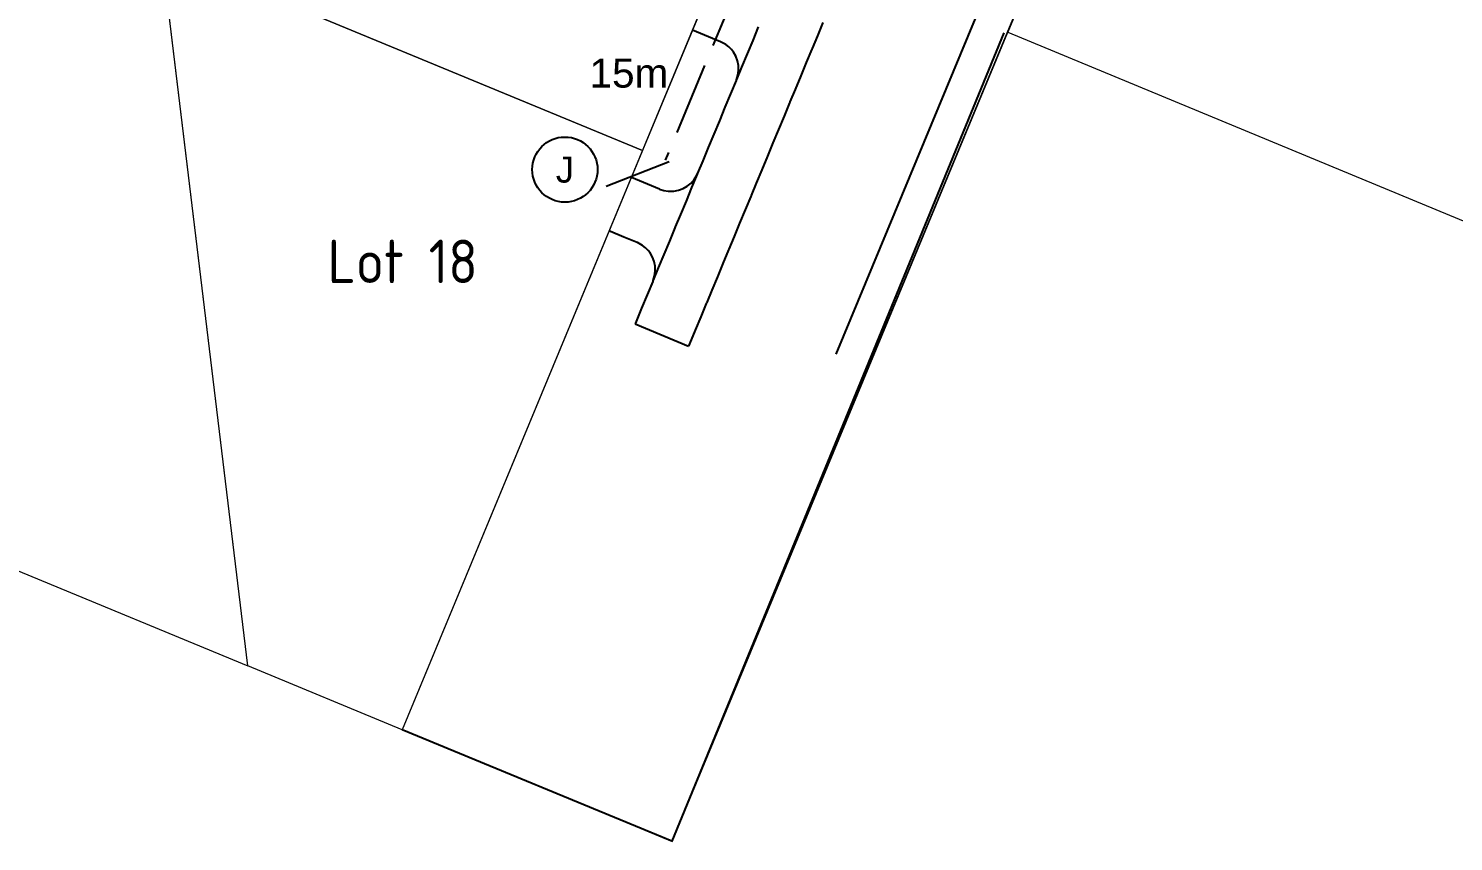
# Model space of a CAD drawing. Header units: metres. Extents: x 280551 to 281020, y 6140654 to 6141128.
# Drawn here: x 280682.4 to 280780.7, y 6140654.4 to 6140710.5 of the extents above; entities that cross this region are included whole.
import ezdxf
from ezdxf.enums import TextEntityAlignment as Align

# ---------------------------------------------------------------- set-up
doc = ezdxf.new("R2010")
doc.units = ezdxf.units.M
doc.linetypes.add('IE Trench LV', pattern=[6.5, 5, -1.5])
doc.layers.get('0').update_dxf_attribs({"color": 6})
doc.layers.add('_User Dimensions', color=7, linetype='Continuous', plot=False)
for name, color, linetype in [('_User Miscellaneous1', 251, 'Continuous'), ('Notes_SP_MISC', 7, 'Continuous'), ('Notes_SP_NEW', 2, 'Continuous'), ('Trench_SP_NEW', 2, 'Continuous')]:
    doc.layers.add(name, color=color, linetype=linetype)
for name, color, linetype, lineweight in [('Cadastre Buildings_SP_EXT', 9, 'Continuous', 5), ('Cadastre Developer_SP_NEW', 2, 'Continuous', 5), ('Cadastre Land Parcels_SP_EXT', 9, 'Continuous', 5), ('Cadastre Roads_SP_EXT', 9, 'Continuous', 5), ('Cadastre Roads_SP_NEW', 2, 'Continuous', 5)]:
    doc.layers.add(name, color=color, linetype=linetype, lineweight=lineweight)
doc.styles.add('iecARIAL', font='arial.ttf', dxfattribs={"height": 2})
doc.styles.add('LotNum', font='isocp.shx', dxfattribs={"height": 1.8})
doc.styles.get("Standard").update_dxf_attribs({"font": 'arial.ttf'})
doc.linetypes.add('IE Trench HV', pattern='A,7,-0.2,["/",Standard,S=3,R=0,X=0.6,Y=-1.4],-2.5', length=9.7)

# ---------------------------------------------------------------- blocks, each defined once
blk = doc.blocks.new('DUCT_INDICATOR')
blk.add_circle((0, 0), 2.25)
blk.add_attdef('CODE', text='', height=1.8).set_placement((0, 0), align=Align.MIDDLE_CENTER)
at = {"flags": 1}
blk.add_attdef('Z', (0, 0), '', height=0.2, dxfattribs=at)

msp = doc.modelspace()

# ---------------------------------------------------------------- linework, layer by layer
at = {"layer": '_User Dimensions', "linetype": 'Continuous', "ltscale": 30}
msp.add_lwpolyline([(280738.10799, 6140688.05431), (280793.95754, 6140822.71179), (280818.12285, 6140880.97618)], dxfattribs=at)
at = {"layer": '_User Miscellaneous1'}
for p, q in [((280749.66065, 6140710.22743, -9999), (280726.76836, 6140654.44905, -9999)), ((280726.76836, 6140654.44905, -9999), (280708.18123, 6140662.144))]:
    msp.add_line(p, q, dxfattribs=at)
at = {"layer": '_User Miscellaneous1', "elevation": 25.14605}
msp.add_lwpolyline([(280724.23592, 6140690.1465), (280727.93073, 6140688.61404)], dxfattribs=at)
at = {"layer": '_User Miscellaneous1'}
for points in [[(280732.73235, 6140710.63165, 26.27065), (280732.34923, 6140709.70795, 26.21994), (280731.96612, 6140708.78425, 26.16923), (280731.583, 6140707.86054, 26.11852), (280731.22694, 6140707.00207, 26.07139), (280731.22311, 6140706.99283, 26.07088), (280731.21928, 6140706.98359, 26.07038), (280731.19989, 6140706.93684, 26.06781), (280730.81677, 6140706.01314, 26.0171), (280730.43366, 6140705.08944, 25.96639), (280730.05055, 6140704.16574, 25.91568), (280729.66743, 6140703.24204, 25.86497), (280729.28432, 6140702.31834, 25.81426), (280728.9012, 6140701.39464, 25.76355), (280728.5469, 6140700.5404, 25.71666), (280728.54307, 6140700.53117, 25.71615), (280728.53924, 6140700.52193, 25.71564), (280728.51809, 6140700.47094, 25.71285), (280728.13497, 6140699.54724, 25.66214), (280727.75186, 6140698.62353, 25.61143), (280727.36875, 6140697.69983, 25.56072), (280727.01061, 6140696.83636, 25.51331), (280726.98563, 6140696.77613, 25.51001), (280726.60252, 6140695.85243, 25.4593), (280726.2194, 6140694.92873, 25.40859), (280725.83629, 6140694.00503, 25.35788), (280725.48199, 6140693.1508, 25.31098), (280725.47816, 6140693.14156, 25.31048), (280725.47432, 6140693.13232, 25.30997), (280725.45317, 6140693.08133, 25.30717), (280725.07006, 6140692.15763, 25.25646), (280724.68695, 6140691.23393, 25.20575), (280724.30383, 6140690.31023, 25.15504), (280724.23592, 6140690.1465, 25.14605)], [(280737.19338, 6140710.94659, 26.33207), (280736.81026, 6140710.02289, 26.28136), (280736.45052, 6140709.15554, 26.23374), (280736.42715, 6140709.09919, 26.23065), (280736.04404, 6140708.17549, 26.17994), (280735.66092, 6140707.25179, 26.12923), (280735.27781, 6140706.32809, 26.07852), (280734.92175, 6140705.46961, 26.03139), (280734.91791, 6140705.46037, 26.03088), (280734.91408, 6140705.45114, 26.03038), (280734.89469, 6140705.40439, 26.02781), (280734.51158, 6140704.48068, 25.9771), (280734.12846, 6140703.55698, 25.92639), (280733.74535, 6140702.63328, 25.87568), (280733.36224, 6140701.70958, 25.82497), (280732.97912, 6140700.78588, 25.77426), (280732.59601, 6140699.86218, 25.72355), (280732.2417, 6140699.00795, 25.67666), (280732.23787, 6140698.99871, 25.67615), (280732.23404, 6140698.98947, 25.67564), (280732.21289, 6140698.93848, 25.67285), (280731.82978, 6140698.01478, 25.62214), (280731.44666, 6140697.09108, 25.57143), (280731.06355, 6140696.16738, 25.52072), (280730.70542, 6140695.30391, 25.47331), (280730.68044, 6140695.24368, 25.47001), (280730.29732, 6140694.31997, 25.4193), (280729.91421, 6140693.39627, 25.36859), (280729.53109, 6140692.47257, 25.31788), (280729.17679, 6140691.61834, 25.27098), (280729.17296, 6140691.6091, 25.27048), (280729.16913, 6140691.59987, 25.26997), (280729.14798, 6140691.54887, 25.26717), (280728.76486, 6140690.62517, 25.21646), (280728.38175, 6140689.70147, 25.16575), (280727.99863, 6140688.77777, 25.11504), (280727.93073, 6140688.61404, 25.10605)], [(280730.14194, 6140709.60646, 26.27374), (280730.14133, 6140709.60672, 26.27375), (280730.13209, 6140709.61055, 26.27385), (280728.1983, 6140710.4126, -9999)], [(280731.2225, 6140706.99308, 26.07088), (280731.32401, 6140707.31018, 26.0894), (280731.37152, 6140707.63972, 26.11133), (280731.36369, 6140707.97258, 26.13668), (280731.30076, 6140708.29952, 26.16546), (280731.18446, 6140708.6115, 26.19727), (280731.01801, 6140708.89985, 26.22532), (280730.88679, 6140709.06881, 26.24002), (280730.70279, 6140709.25505, 26.25448), (280730.49604, 6140709.41566, 26.26505), (280730.27009, 6140709.54789, 26.27174), (280730.14133, 6140709.60672, 26.27374)], [(280725.93447, 6140699.4479, 10050.82071), (280725.93386, 6140699.44816, 10050.82071), (280725.92462, 6140699.45199, 10050.82081), (280723.99083, 6140700.25404, 25.50696)], [(280725.93386, 6140699.44816, 10050.82071), (280726.22745, 6140699.3522, 10050.82013), (280726.53233, 6140699.30261, 10050.82536), (280726.8412, 6140699.30054, 10050.83641), (280726.91335, 6140699.30696, 10050.83984), (280727.24029, 6140699.36989, 10050.85973), (280727.55227, 6140699.4862, 10050.88595), (280727.84063, 6140699.65264, 10050.91204), (280728.09737, 6140699.86462, 10050.93577), (280728.3154, 6140700.11625, 10050.95715), (280728.48866, 6140700.40057, 10050.97616), (280728.54749, 6140700.52933, 10050.98352)], [(280724.39698, 6140695.75519, 25.50043), (280724.3874, 6140695.75917, 25.50047), (280723.47328, 6140696.1383, 25.50399), (280722.54958, 6140696.52142, 25.50755), (280722.45786, 6140696.55946, 25.5079)], [(280725.47781, 6140693.1417, 25.31048), (280725.57932, 6140693.4588, 25.32883), (280725.62683, 6140693.78834, 25.35026), (280725.619, 6140694.1212, 25.37478), (280725.55607, 6140694.44814, 25.40238), (280725.43976, 6140694.76012, 25.43269), (280725.27332, 6140695.04847, 25.45904), (280725.14202, 6140695.21752, 25.47257), (280724.95804, 6140695.40372, 25.4855), (280724.75132, 6140695.5643, 25.49444), (280724.52539, 6140695.69651, 25.4994), (280724.39663, 6140695.75533, 25.50043)]]:
    msp.add_polyline3d(points, dxfattribs=at)
at = {"layer": 'Cadastre Buildings_SP_EXT', "linetype": 'Continuous'}
msp.add_lwpolyline([(280845.67239, 6140710.64437), (280842.68458, 6140711.80858), (280819.63394, 6140720.7865), (280764.27792, 6140744.83337), (280749.95156, 6140710.27616), (280828.56826, 6140677.68537), (280874.05853, 6140658.82645), (280888.60533, 6140693.921), (280845.67239, 6140710.64437)], close=True, dxfattribs=at)
at = {"layer": 'Cadastre Developer_SP_NEW', "color": 2}
msp.add_lwpolyline([(280689.50506, 6140732.94683), (280730.49699, 6140715.95481), (280724.75027, 6140702.0993), (280691.57418, 6140715.84976)], close=True, dxfattribs=at)
msp.add_lwpolyline([(280724.75027, 6140702.0993), (280708.18123, 6140662.144), (280697.54095, 6140666.54049), (280691.57418, 6140715.84976), (280724.75027, 6140702.0993)], dxfattribs=at)
at = {"layer": 'Cadastre Land Parcels_SP_EXT', "linetype": 'Continuous'}
msp.add_lwpolyline([(280684.88006, 6140771.16977), (280727.09395, 6140874.49995), (280741.65037, 6140909.66658), (280693.74212, 6140929.63019), (280681.32794, 6140899.6804), (280695.15659, 6140893.97623), (280686.72365, 6140873.34261), (280665.01538, 6140855.5541), (280655.64611, 6140829.32753), (280666.76074, 6140824.71851), (280658.586, 6140804.99145), (280649.91315, 6140784.07349), (280653.7308, 6140762.40197), (280648.94476, 6140757.0014), (280649.63791, 6140728.12343), (280650.82094, 6140685.87359), (280697.54095, 6140666.54049), (280684.88006, 6140771.16977)], close=True, dxfattribs=at)
at = {"layer": 'Cadastre Roads_SP_EXT', "linetype": 'Continuous'}
msp.add_lwpolyline([(280818.15943, 6140874.80665), (280810.62324, 6140879.27863), (280800.68672, 6140885.1756), (280743.26079, 6140746.80173), (280708.18125, 6140662.14399), (280708.17727, 6140662.13886), (280716.15517, 6140658.83967), (280726.80069, 6140654.42836), (280749.95154, 6140710.27618), (280764.27791, 6140744.8334), (280796.21563, 6140821.87522), (280818.15943, 6140874.80665)], close=True, dxfattribs=at)
at = {"layer": 'Cadastre Roads_SP_NEW', "color": 2, "elevation": -9999}
msp.add_lwpolyline([(280708.18123, 6140662.144), (280726.76836, 6140654.44905), (280749.90259, 6140710.22743), (280764.23085, 6140744.77394), (280796.17443, 6140821.79233), (280818.15956, 6140874.80014), (280822.14778, 6140876.45813), (280797.11866, 6140886.65253), (280799.20585, 6140881.60732), (280786.17996, 6140850.20148), (280774.49505, 6140822.02857), (280765.64156, 6140800.80089), (280743.1469, 6140746.44107), (280734.28824, 6140725.21865), (280730.49699, 6140715.95481), (280724.75027, 6140702.0993)], close=True, dxfattribs=at)
at = {"layer": 'Trench_SP_NEW', "linetype": 'IE Trench LV', "flags": 128}
for points in [[(280736.49386, 6140725.97762), (280735.85934, 6140724.56927), (280732.06881, 6140715.30721), (280726.32056, 6140701.448)], [(280722.23717, 6140699.65889), (280726.59418, 6140701.34259), (280726.59418, 6140701.34259)]]:
    msp.add_lwpolyline(points, dxfattribs=at)

# ---------------------------------------------------------------- block references
at = {"layer": 'Notes_SP_NEW', "linetype": 'IE Trench HV'}
msp.add_blockref('DUCT_INDICATOR', (280719.39932, 6140700.79057), dxfattribs=at).add_auto_attribs({'CODE': 'J'})

# ---------------------------------------------------------------- texts
at = {"layer": 'Cadastre Developer_SP_NEW', "color": 2, "linetype": 'IE Trench HV', "style": 'LotNum'}
msp.add_text('Lot 18', height=3, dxfattribs=at).set_placement((280708.21296, 6140694.45812), align=Align.MIDDLE_CENTER)
at = {"layer": 'Notes_SP_MISC', "color": 2, "insert": (280721.09841, 6140708.44704), "char_height": 2, "attachment_point": 1, "style": 'iecARIAL'}
msp.add_mtext_dynamic_manual_height_columns('15m', width=2.9006178, gutter_width=10, heights=[0], dxfattribs=at)

doc.saveas('drawing.dxf')
